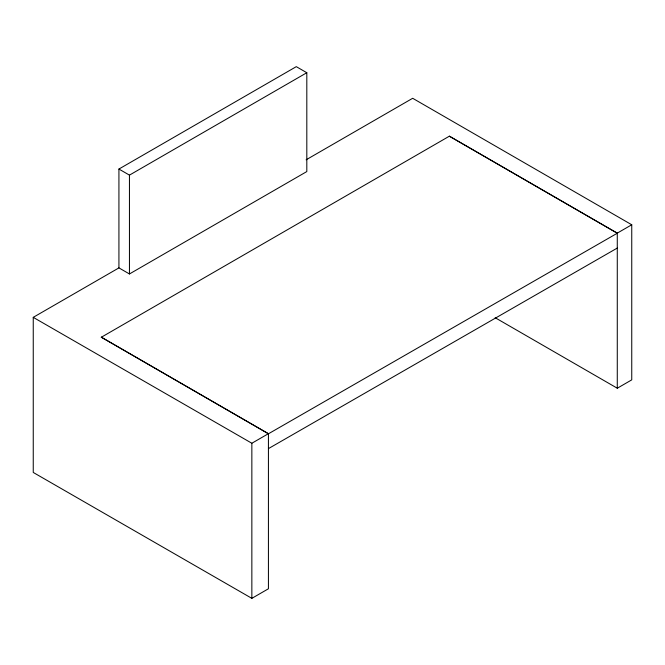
<?xml version="1.0" encoding="UTF-8"?>
<svg xmlns="http://www.w3.org/2000/svg" width="665" height="665" viewBox="0 0 665 665"><rect width="100%" height="100%" fill="white"/><g stroke="black" fill="none" stroke-linecap="round" stroke-linejoin="round"><path stroke-width="1" d="M118.927 267.887L118.927 169.051L296.291 66.65L306.814 72.726L306.814 171.562L129.451 273.963L118.927 267.887L33.25 317.346L33.25 472.449L251.852 598.35L268.427 588.774L268.427 433.68L101.263 337.163L268.427 433.796L617.278 233.24L449.374 136.184L617.278 233.124L631.75 224.77L631.75 379.865L617.278 388.219L495.167 317.72M118.927 169.051L129.451 175.128L306.814 72.726M306.133 159.8L412.674 98.287L631.75 224.77M101.263 337.28L449.374 136.184M33.25 317.346L251.852 443.247L268.427 433.68M268.427 448.617L617.278 248.062M617.278 233.124L617.278 388.219M251.852 443.247L251.852 598.35M129.451 175.128L129.451 273.963"/></g></svg>
